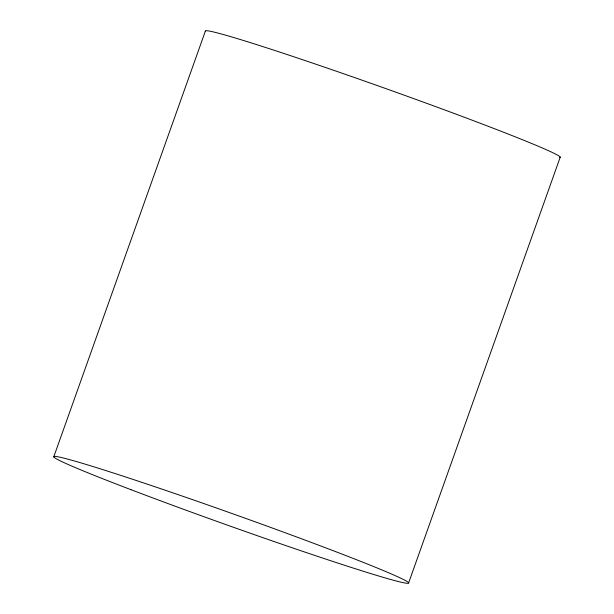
<?xml version="1.0" encoding="UTF-8"?>
<svg xmlns="http://www.w3.org/2000/svg" width="614" height="614" viewBox="0 0 614 614"><rect width="100%" height="100%" fill="white"/><g stroke="black" fill="none" stroke-linecap="round" stroke-linejoin="round"><path stroke-width="0.92" d="M53.756 456.893L205.345 31.184M408.655 582.816L560.244 157.107M205.698 31.598A188.391 6.247 19.6 0 1 383.681 87.833A188.391 6.247 19.6 0 1 559.768 157.591M130.989 489.688A188.391 6.247 19.6 0 0 408.18 583.3A188.391 6.247 19.6 0 0 154.452 486.58A188.391 6.247 19.6 0 0 130.989 489.688"/></g></svg>
